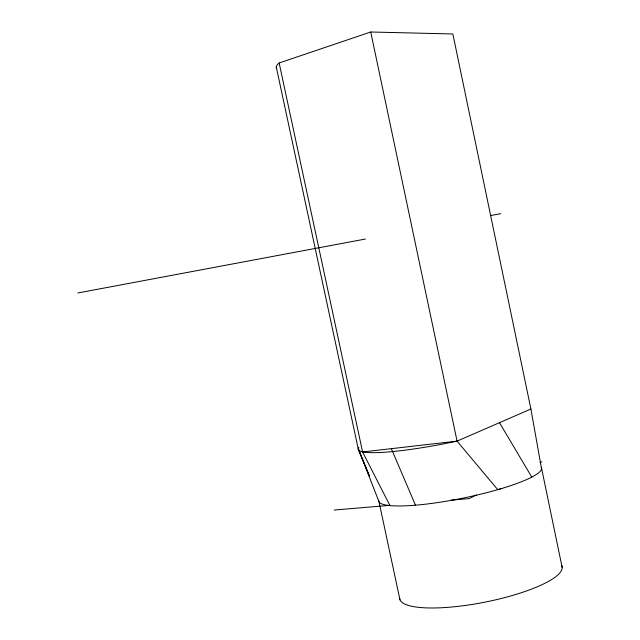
<?xml version="1.0" encoding="UTF-8"?>
<svg xmlns="http://www.w3.org/2000/svg" width="640" height="640" viewBox="0 0 640 640"><rect width="100%" height="100%" fill="white"/><g stroke="black" fill="none" stroke-linecap="round" stroke-linejoin="round"><path stroke-width="0.96" d="M476.288 495.008L469.2 498.6L451.328 500.12M540.12 462.688L541.896 461.792M279.144 62.984L362.584 451.952L457.072 441.128L530.912 409.024L452.856 33.968L370.736 32L279.144 62.984A93.8 14.216 -12.7 0 0 276.72 68.608M501.856 488.448L497.752 489.656L457.072 441.128L370.736 32M77.824 292.976L365.384 239.04M491.016 215.472L500.824 213.632M334.208 510.04L389.792 505.336M499.488 422.688L531.784 477.112M362.584 451.952L389.952 505.584M391.344 448.656L415.48 505.192M399.968 599.8L379.008 501.816L358.288 448.632L369.52 476.28L358.48 450.016L276.272 66.992M562.176 567.504L541.568 468.224L541.552 468.864L530.912 409.024M561.696 565.536A82.776 19.744 -11.2 0 1 484.976 602.136A82.776 19.744 -11.2 0 1 399.608 597.808M541.28 467.288A83.064 13.872 -11.5 0 1 462.368 498.24A83.064 13.872 -11.5 0 1 378.728 500.176M457.072 441.128A92.512 11.816 -11.6 0 1 358.832 447.6"/></g></svg>
